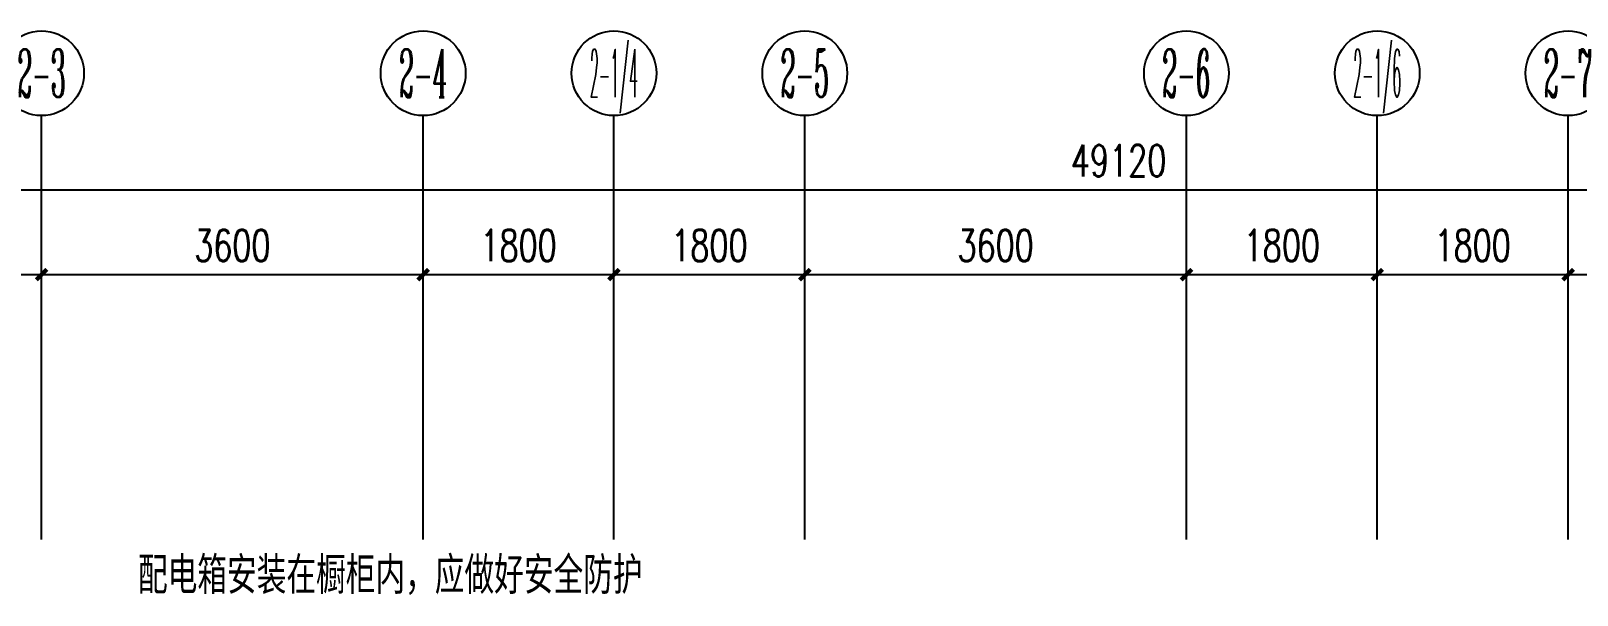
# Model space of a CAD drawing. Extents: x -9422388 to 15610651, y -1992469 to 953794.
# Drawn here: x -2757211 to -2742626, y -196377 to -191051 of the extents above; entities that cross this region are included whole.
import ezdxf
from ezdxf.enums import TextEntityAlignment as Align

# ---------------------------------------------------------------- set-up
doc = ezdxf.new("R2010")
doc.units = 0
doc.header["$LTSCALE"] = 1000
doc.layers.add('AXIS_TEXT', color=7, linetype='Continuous')
doc.layers.add('DIM-箱柜', color=3, linetype='Continuous')
doc.styles.add('_TCH_AXIS', font='COMPLEX', dxfattribs={"bigfont": 'GBCBIG'})
doc.styles.add('_TCH_DIM_T3', font='SIMPLEX', dxfattribs={"width": 0.705882, "bigfont": 'GBCBIG'})
doc.styles.add('_TEL_DIM', font='SIMPLEX', dxfattribs={"width": 0.8, "height": 3.5, "bigfont": 'HZTXT'})
doc.styles.add('COMPLEX', font='COMPLEX')
doc.dimstyles.new('_TCH_ARCH&&100', dxfattribs={"dimtxt": 297.5, "dimasz": 100, "dimexe": 250, "dimexo": 300, "dimgap": 126.25, "dimtad": 1, "dimdec": 0, "dimzin": 0, "dimdsep": 46, "dimtxsty": '_TCH_DIM_T3', "dimblk": 'ARCHTICK', "dimcen": 0.09, "dimclrt": 7, "dimazin": 2, "dimtfac": 1, "dimtdec": 0, "dimtix": 1, "dimtmove": 2, "dimatfit": 3, "dimfxl": 0, "dimtolj": 1, "dimtzin": 0, "dimarcsym": 0})

# ---------------------------------------------------------------- blocks, each defined once
blk = doc.blocks.new('_ArchTick')
at = {"color": 0, "linetype": 'ByBlock', "const_width": 0.4}
blk.add_lwpolyline([(-0.5, -0.5), (0.5, 0.5)], dxfattribs=at)
blk = doc.blocks.new('*D2909')
at = {"color": 0, "lineweight": -2, "transparency": 16777216}
for p, q in [((1579630, -187593), (1579630, -184343)), ((1628750, -187593), (1628750, -184343)), ((1579630, -184593), (1628750, -184593))]:
    blk.add_line(p, q, dxfattribs=at)
at = {"layer": 'Defpoints', "color": 0, "transparency": 16777216}
for p in [(1628750, -184593), (1579630, -187893), (1628750, -187893)]:
    blk.add_point(p, dxfattribs=at)
at = {"color": 0, "lineweight": -2, "transparency": 16777216, "xscale": 100, "yscale": 100, "zscale": 100, "rotation": 180}
blk.add_blockref('_ArchTick', (1579630, -184593), dxfattribs=at)
at = {"color": 0, "lineweight": -2, "transparency": 16777216, "xscale": 100, "yscale": 100, "zscale": 100}
blk.add_blockref('_ArchTick', (1628750, -184593), dxfattribs=at)
at = {"color": 7, "transparency": 16777216, "insert": (1604190, -184318), "char_height": 297.5, "attachment_point": 5, "style": '_TCH_DIM_T3'}
blk.add_mtext('\\A1;49120', dxfattribs=at)
blk = doc.blocks.new('*D2911')
at = {"color": 0, "lineweight": -2, "transparency": 16777216}
for p, q in [((1586830, -187593), (1586830, -185143)), ((1594030, -187593), (1594030, -185143)), ((1586830, -185393), (1594030, -185393))]:
    blk.add_line(p, q, dxfattribs=at)
at = {"layer": 'Defpoints', "color": 0, "transparency": 16777216}
for p in [(1594030, -185393), (1586830, -187893), (1594030, -187893)]:
    blk.add_point(p, dxfattribs=at)
at = {"color": 0, "lineweight": -2, "transparency": 16777216, "xscale": 100, "yscale": 100, "zscale": 100, "rotation": 180}
blk.add_blockref('_ArchTick', (1586830, -185393), dxfattribs=at)
at = {"color": 0, "lineweight": -2, "transparency": 16777216, "xscale": 100, "yscale": 100, "zscale": 100}
blk.add_blockref('_ArchTick', (1594030, -185393), dxfattribs=at)
at = {"color": 7, "transparency": 16777216, "insert": (1590430, -185118), "char_height": 297.5, "attachment_point": 5, "style": '_TCH_DIM_T3'}
blk.add_mtext('\\A1;7200', dxfattribs=at)
blk = doc.blocks.new('*D2912')
at = {"color": 0, "lineweight": -2, "transparency": 16777216}
for p, q in [((1594030, -187593), (1594030, -185143)), ((1597630, -187593), (1597630, -185143)), ((1594030, -185393), (1597630, -185393))]:
    blk.add_line(p, q, dxfattribs=at)
at = {"layer": 'Defpoints', "color": 0, "transparency": 16777216}
for p in [(1597630, -185393), (1594030, -187893), (1597630, -187893)]:
    blk.add_point(p, dxfattribs=at)
at = {"color": 0, "lineweight": -2, "transparency": 16777216, "xscale": 100, "yscale": 100, "zscale": 100, "rotation": 180}
blk.add_blockref('_ArchTick', (1594030, -185393), dxfattribs=at)
at = {"color": 0, "lineweight": -2, "transparency": 16777216, "xscale": 100, "yscale": 100, "zscale": 100}
blk.add_blockref('_ArchTick', (1597630, -185393), dxfattribs=at)
at = {"color": 7, "transparency": 16777216, "insert": (1595830, -185118), "char_height": 297.5, "attachment_point": 5, "style": '_TCH_DIM_T3'}
blk.add_mtext('\\A1;3600', dxfattribs=at)
blk = doc.blocks.new('*D2913')
at = {"color": 0, "lineweight": -2, "transparency": 16777216}
for p, q in [((1597630, -187593), (1597630, -185143)), ((1599430, -187593), (1599430, -185143)), ((1597630, -185393), (1599430, -185393))]:
    blk.add_line(p, q, dxfattribs=at)
at = {"layer": 'Defpoints', "color": 0, "transparency": 16777216}
for p in [(1599430, -185393), (1597630, -187893), (1599430, -187893)]:
    blk.add_point(p, dxfattribs=at)
at = {"color": 0, "lineweight": -2, "transparency": 16777216, "xscale": 100, "yscale": 100, "zscale": 100, "rotation": 180}
blk.add_blockref('_ArchTick', (1597630, -185393), dxfattribs=at)
at = {"color": 0, "lineweight": -2, "transparency": 16777216, "xscale": 100, "yscale": 100, "zscale": 100}
blk.add_blockref('_ArchTick', (1599430, -185393), dxfattribs=at)
at = {"color": 7, "transparency": 16777216, "insert": (1598530, -185118), "char_height": 297.5, "attachment_point": 5, "style": '_TCH_DIM_T3'}
blk.add_mtext('\\A1;1800', dxfattribs=at)
blk = doc.blocks.new('*D2914')
at = {"color": 0, "lineweight": -2, "transparency": 16777216}
for p, q in [((1599430, -187593), (1599430, -185143)), ((1601230, -187593), (1601230, -185143)), ((1599430, -185393), (1601230, -185393))]:
    blk.add_line(p, q, dxfattribs=at)
at = {"layer": 'Defpoints', "color": 0, "transparency": 16777216}
for p in [(1601230, -185393), (1599430, -187893), (1601230, -187893)]:
    blk.add_point(p, dxfattribs=at)
at = {"color": 0, "lineweight": -2, "transparency": 16777216, "xscale": 100, "yscale": 100, "zscale": 100, "rotation": 180}
blk.add_blockref('_ArchTick', (1599430, -185393), dxfattribs=at)
at = {"color": 0, "lineweight": -2, "transparency": 16777216, "xscale": 100, "yscale": 100, "zscale": 100}
blk.add_blockref('_ArchTick', (1601230, -185393), dxfattribs=at)
at = {"color": 7, "transparency": 16777216, "insert": (1600330, -185118), "char_height": 297.5, "attachment_point": 5, "style": '_TCH_DIM_T3'}
blk.add_mtext('\\A1;1800', dxfattribs=at)
blk = doc.blocks.new('*D2915')
at = {"color": 0, "lineweight": -2, "transparency": 16777216}
for p, q in [((1601230, -187593), (1601230, -185143)), ((1604830, -187593), (1604830, -185143)), ((1601230, -185393), (1604830, -185393))]:
    blk.add_line(p, q, dxfattribs=at)
at = {"layer": 'Defpoints', "color": 0, "transparency": 16777216}
for p in [(1604830, -185393), (1601230, -187893), (1604830, -187893)]:
    blk.add_point(p, dxfattribs=at)
at = {"color": 0, "lineweight": -2, "transparency": 16777216, "xscale": 100, "yscale": 100, "zscale": 100, "rotation": 180}
blk.add_blockref('_ArchTick', (1601230, -185393), dxfattribs=at)
at = {"color": 0, "lineweight": -2, "transparency": 16777216, "xscale": 100, "yscale": 100, "zscale": 100}
blk.add_blockref('_ArchTick', (1604830, -185393), dxfattribs=at)
at = {"color": 7, "transparency": 16777216, "insert": (1603030, -185118), "char_height": 297.5, "attachment_point": 5, "style": '_TCH_DIM_T3'}
blk.add_mtext('\\A1;3600', dxfattribs=at)
blk = doc.blocks.new('*D2916')
at = {"color": 0, "lineweight": -2, "transparency": 16777216}
for p, q in [((1604830, -187593), (1604830, -185143)), ((1606630, -187593), (1606630, -185143)), ((1604830, -185393), (1606630, -185393))]:
    blk.add_line(p, q, dxfattribs=at)
at = {"layer": 'Defpoints', "color": 0, "transparency": 16777216}
for p in [(1606630, -185393), (1604830, -187893), (1606630, -187893)]:
    blk.add_point(p, dxfattribs=at)
at = {"color": 0, "lineweight": -2, "transparency": 16777216, "xscale": 100, "yscale": 100, "zscale": 100, "rotation": 180}
blk.add_blockref('_ArchTick', (1604830, -185393), dxfattribs=at)
at = {"color": 0, "lineweight": -2, "transparency": 16777216, "xscale": 100, "yscale": 100, "zscale": 100}
blk.add_blockref('_ArchTick', (1606630, -185393), dxfattribs=at)
at = {"color": 7, "transparency": 16777216, "insert": (1605730, -185118), "char_height": 297.5, "attachment_point": 5, "style": '_TCH_DIM_T3'}
blk.add_mtext('\\A1;1800', dxfattribs=at)
blk = doc.blocks.new('*D2917')
at = {"color": 0, "lineweight": -2, "transparency": 16777216}
for p, q in [((1606630, -187593), (1606630, -185143)), ((1608430, -187593), (1608430, -185143)), ((1606630, -185393), (1608430, -185393))]:
    blk.add_line(p, q, dxfattribs=at)
at = {"layer": 'Defpoints', "color": 0, "transparency": 16777216}
for p in [(1608430, -185393), (1606630, -187893), (1608430, -187893)]:
    blk.add_point(p, dxfattribs=at)
at = {"color": 0, "lineweight": -2, "transparency": 16777216, "xscale": 100, "yscale": 100, "zscale": 100, "rotation": 180}
blk.add_blockref('_ArchTick', (1606630, -185393), dxfattribs=at)
at = {"color": 0, "lineweight": -2, "transparency": 16777216, "xscale": 100, "yscale": 100, "zscale": 100}
blk.add_blockref('_ArchTick', (1608430, -185393), dxfattribs=at)
at = {"color": 7, "transparency": 16777216, "insert": (1607530, -185118), "char_height": 297.5, "attachment_point": 5, "style": '_TCH_DIM_T3'}
blk.add_mtext('\\A1;1800', dxfattribs=at)
blk = doc.blocks.new('*D2918')
at = {"color": 0, "lineweight": -2, "transparency": 16777216}
for p, q in [((1608430, -187593), (1608430, -185143)), ((1612030, -187593), (1612030, -185143)), ((1608430, -185393), (1612030, -185393))]:
    blk.add_line(p, q, dxfattribs=at)
at = {"layer": 'Defpoints', "color": 0, "transparency": 16777216}
for p in [(1612030, -185393), (1608430, -187893), (1612030, -187893)]:
    blk.add_point(p, dxfattribs=at)
at = {"color": 0, "lineweight": -2, "transparency": 16777216, "xscale": 100, "yscale": 100, "zscale": 100, "rotation": 180}
blk.add_blockref('_ArchTick', (1608430, -185393), dxfattribs=at)
at = {"color": 0, "lineweight": -2, "transparency": 16777216, "xscale": 100, "yscale": 100, "zscale": 100}
blk.add_blockref('_ArchTick', (1612030, -185393), dxfattribs=at)
at = {"color": 7, "transparency": 16777216, "insert": (1610230, -185118), "char_height": 297.5, "attachment_point": 5, "style": '_TCH_DIM_T3'}
blk.add_mtext('\\A1;3600', dxfattribs=at)
blk = doc.blocks.new('_AXISO')
at = {"color": 0}
blk.add_circle((0, 0), 0.5, dxfattribs=at)
at = {"layer": 'AXIS_TEXT', "color": 0, "style": 'COMPLEX', "width": 1.041667}
blk.add_attdef('A', text='', height=0.56, dxfattribs=at).set_placement((-0.25, -0.28), (0.25, -0.28), align=Align.FIT)
blk = doc.blocks.new('542523')
at = {"color": 8}
for p, q in [((1594029.8, -187892.6), (1594029.8, -183892.6)), ((1597629.8, -187892.6), (1597629.8, -183892.6)), ((1599429.8, -187892.6), (1599429.8, -183892.6)), ((1601229.8, -187892.6), (1601229.8, -183892.6)), ((1604829.8, -187892.6), (1604829.8, -183892.6)), ((1606629.8, -187892.6), (1606629.8, -183892.6)), ((1608429.8, -187892.6), (1608429.8, -183892.6))]:
    blk.add_line(p, q, dxfattribs=at)
ref = blk.add_blockref('_AXISO', (1594029.8, -183492.6), dxfattribs=dict(at, xscale=800, yscale=800, zscale=800))
ref.add_attrib('A', '2-3', dxfattribs={"layer": 'AXIS_TEXT', "color": 8, "height": 452.55, "style": '_TCH_AXIS', "width": 0.35}).set_placement((1593803.5, -183718.8), (1594256.1, -183718.8), align=Align.FIT)
ref = blk.add_blockref('_AXISO', (1597629.8, -183492.6), dxfattribs=dict(at, xscale=800, yscale=800, zscale=800))
ref.add_attrib('A', '2-4', dxfattribs={"layer": 'AXIS_TEXT', "color": 8, "height": 452.55, "style": '_TCH_AXIS', "width": 0.33871}).set_placement((1597403.5, -183718.8), (1597856.1, -183718.8), align=Align.FIT)
ref = blk.add_blockref('_AXISO', (1599429.8, -183492.6), dxfattribs=dict(at, xscale=800, yscale=800, zscale=800))
ref.add_attrib('A', '2-1/4', dxfattribs={"layer": 'AXIS_TEXT', "color": 8, "height": 452.55, "style": '_TCH_AXIS', "width": 0.212121}).set_placement((1599203.5, -183718.8), (1599656.1, -183718.8), align=Align.FIT)
ref = blk.add_blockref('_AXISO', (1601229.8, -183492.6), dxfattribs=dict(at, xscale=800, yscale=800, zscale=800))
ref.add_attrib('A', '2-5', dxfattribs={"layer": 'AXIS_TEXT', "color": 8, "height": 452.55, "style": '_TCH_AXIS', "width": 0.35}).set_placement((1601003.5, -183718.8), (1601456.1, -183718.8), align=Align.FIT)
ref = blk.add_blockref('_AXISO', (1604829.8, -183492.6), dxfattribs=dict(at, xscale=800, yscale=800, zscale=800))
ref.add_attrib('A', '2-6', dxfattribs={"layer": 'AXIS_TEXT', "color": 8, "height": 452.55, "style": '_TCH_AXIS', "width": 0.35}).set_placement((1604603.5, -183718.8), (1605056.1, -183718.8), align=Align.FIT)
ref = blk.add_blockref('_AXISO', (1606629.8, -183492.6), dxfattribs=dict(at, xscale=800, yscale=800, zscale=800))
ref.add_attrib('A', '2-1/6', dxfattribs={"layer": 'AXIS_TEXT', "color": 8, "height": 452.55, "style": '_TCH_AXIS', "width": 0.216495}).set_placement((1606403.5, -183718.8), (1606856.1, -183718.8), align=Align.FIT)
ref = blk.add_blockref('_AXISO', (1608429.8, -183492.6), dxfattribs=dict(at, xscale=800, yscale=800, zscale=800))
ref.add_attrib('A', '2-7', dxfattribs={"layer": 'AXIS_TEXT', "color": 8, "height": 452.55, "style": '_TCH_AXIS', "width": 0.35}).set_placement((1608203.5, -183718.8), (1608656.1, -183718.8), align=Align.FIT)
for p1, p2, distance, picture, middle in [((1579629.8, -187892.6), (1628749.8, -187892.6), 3300, '*D2909', (1604189.8, -184317.6)), ((1586829.8, -187892.6), (1594029.8, -187892.6), 2500, '*D2911', (1590429.8, -185117.6)), ((1594029.8, -187892.6), (1597629.8, -187892.6), 2500, '*D2912', (1595829.8, -185117.6)), ((1597629.8, -187892.6), (1599429.8, -187892.6), 2500, '*D2913', (1598529.8, -185117.6)), ((1599429.8, -187892.6), (1601229.8, -187892.6), 2500, '*D2914', (1600329.8, -185117.6)), ((1601229.8, -187892.6), (1604829.8, -187892.6), 2500, '*D2915', (1603029.8, -185117.6)), ((1604829.8, -187892.6), (1606629.8, -187892.6), 2500, '*D2916', (1605729.8, -185117.6)), ((1606629.8, -187892.6), (1608429.8, -187892.6), 2500, '*D2917', (1607529.8, -185117.6)), ((1608429.8, -187892.6), (1612029.8, -187892.6), 2500, '*D2918', (1610229.8, -185117.6))]:
    dim = blk.add_aligned_dim(p1=p1, p2=p2, distance=distance, dimstyle='_TCH_ARCH&&100', dxfattribs=at)
    dim.commit()
    dim.dimension.update_dxf_attribs({"geometry": picture, "text_midpoint": middle})

msp = doc.modelspace()

# ---------------------------------------------------------------- block references
msp.add_blockref('542523', (-4351141.06824, -7958.61085))

# ---------------------------------------------------------------- texts
at = {"layer": 'DIM-箱柜', "color": 7, "style": '_TEL_DIM', "width": 0.8}
msp.add_text('配电箱安装在橱柜内，应做好安全防护', height=350, dxfattribs=at).set_placement((-2756201.41097, -196365.50138))

doc.saveas('drawing.dxf')
